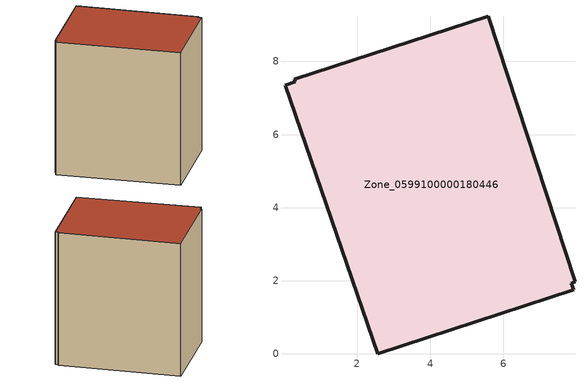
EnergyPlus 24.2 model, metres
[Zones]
Zone_0599100000180446
 floor ground (C_G): 7.86,1.94 7.92,1.75 2.56,0 0.03,7.34 0.3,7.44 0.28,7.51 5.58,9.24 7.96,1.97 z1.9
 wall outside (C_F): 5.58,9.24 0.28,7.51 0.3,7.44 0.03,7.34 2.56,0 7.92,1.75 7.86,1.94 7.96,1.97 5.58,9.24 z1.9:10.61
 roof outside (C_R): 7.92,1.75 7.86,1.94 7.96,1.97 5.58,9.24 0.28,7.51 0.3,7.44 0.03,7.34 2.56,0 z10.61
[BUILDING]
Pand.0599100000180446: North Axis=0; Terrain=City; Loads Convergence Tolerance Value=0.04; Temperature Convergence Tolerance Value=0.4; Solar Distribution=FullExterior; Maximum Number of Warmup Days=25; Minimum Number of Warmup Days=1
[Site:Location]
Rotterdam.The.Hague.AP_ZH_NLD Design_Conditions: Latitude=51.96; Longitude=4.45; Time Zone=1; Elevation=-4.5
[SITE:GROUNDTEMPERATURE:BUILDINGSURFACE]
18, 18, 18, 18, 18, 18, 18, 18, 18, 18, 18, 18
[MATERIAL] Thermal Absorptance=0.9; Solar Absorptance=0.7; Visible Absorptance=0.7
Name | Roughness | Thickness | Conductivity | Density | Specific Heat
G.TC.1946-1964 | MediumSmooth | 0.15 | 1 | 540 | 1210
F.TC.1946-1964 | Rough | 0.3 | 0.857143 | 1920 | 840
R.TC.1946-1964 | MediumRough | 0.2 | 0.235294 | 1500 | 1000
[CONSTRUCTION]
C_G: G.TC.1946-1964
C_F: F.TC.1946-1964
C_R: R.TC.1946-1964
[ZONE]
Zone_0599100000180446: Type=1; Multiplier=1; Ceiling Height=Autocalculate; Volume=Autocalculate; Floor Area=autocalculate; Part of Total Floor Area=Yes
[ZONEINFILTRATION:DESIGNFLOWRATE]
Infil_Zone_0599100000180446: Zone or ZoneList or Space or SpaceList=Zone_0599100000180446; Schedule=AlwaysOn; Design Flow Rate Calculation Method=Flow/Area; Flow Rate per Floor Area=0.003; Constant Term Coefficient=1; Temperature Term Coefficient=0; Velocity Term Coefficient=0; Velocity Squared Term Coefficient=0
[HVACTEMPLATE:ZONE:IDEALLOADSAIRSYSTEM]
Zone_0599100000180446: Maximum Heating Supply Air Temperature=50; Minimum Cooling Supply Air Temperature=13; Maximum Heating Supply Air Humidity Ratio=0.0156; Minimum Cooling Supply Air Humidity Ratio=0.0077; Heating Limit=NoLimit; Cooling Limit=NoLimit; Dehumidification Control Type=ConstantSensibleHeatRatio; Cooling Sensible Heat Ratio=0.7; Dehumidification Setpoint=60; Humidification Control Type=None; Humidification Setpoint=30; Outdoor Air Method=None; Outdoor Air Flow Rate per Person=0.00944; Outdoor Air Flow Rate per Zone Floor Area=0; Outdoor Air Flow Rate per Zone=0; Demand Controlled Ventilation Type=None; Outdoor Air Economizer Type=NoEconomizer; Heat Recovery Type=None; Sensible Heat Recovery Effectiveness=0.7; Latent Heat Recovery Effectiveness=0.65
[ZONECONTROL:THERMOSTAT]
ThermostatControl_Zone_0599100000180446: Zone or ZoneList=Zone_0599100000180446; Control Type Schedule=DualSetpointControlType; Control 1=Thermostat_Zone_0599100000180446; Temperature Difference Between Cutout And Setpoint=0
[THERMOSTATSETPOINT:DUALSETPOINT]
Thermostat_Zone_0599100000180446: Heating Setpoint Temperature Schedule=HeatingSetpoint_Zone_0599100000180446; Cooling Setpoint Temperature Schedule=CoolingSetpoint_Zone_0599100000180446
[SCHEDULE:COMPACT]
HeatingSetpoint_Zone_0599100000180446: Through: 12/31, For: AllDays, Until: 24:00, 21
CoolingSetpoint_Zone_0599100000180446: Through: 12/31, For: AllDays, Until: 24:00, 24
DualSetpointControlType: Through: 12/31, For: AllDays, Until: 24:00, 4
AlwaysOn: Through: 12/31, For: AllDays, Until: 24:00, 1
